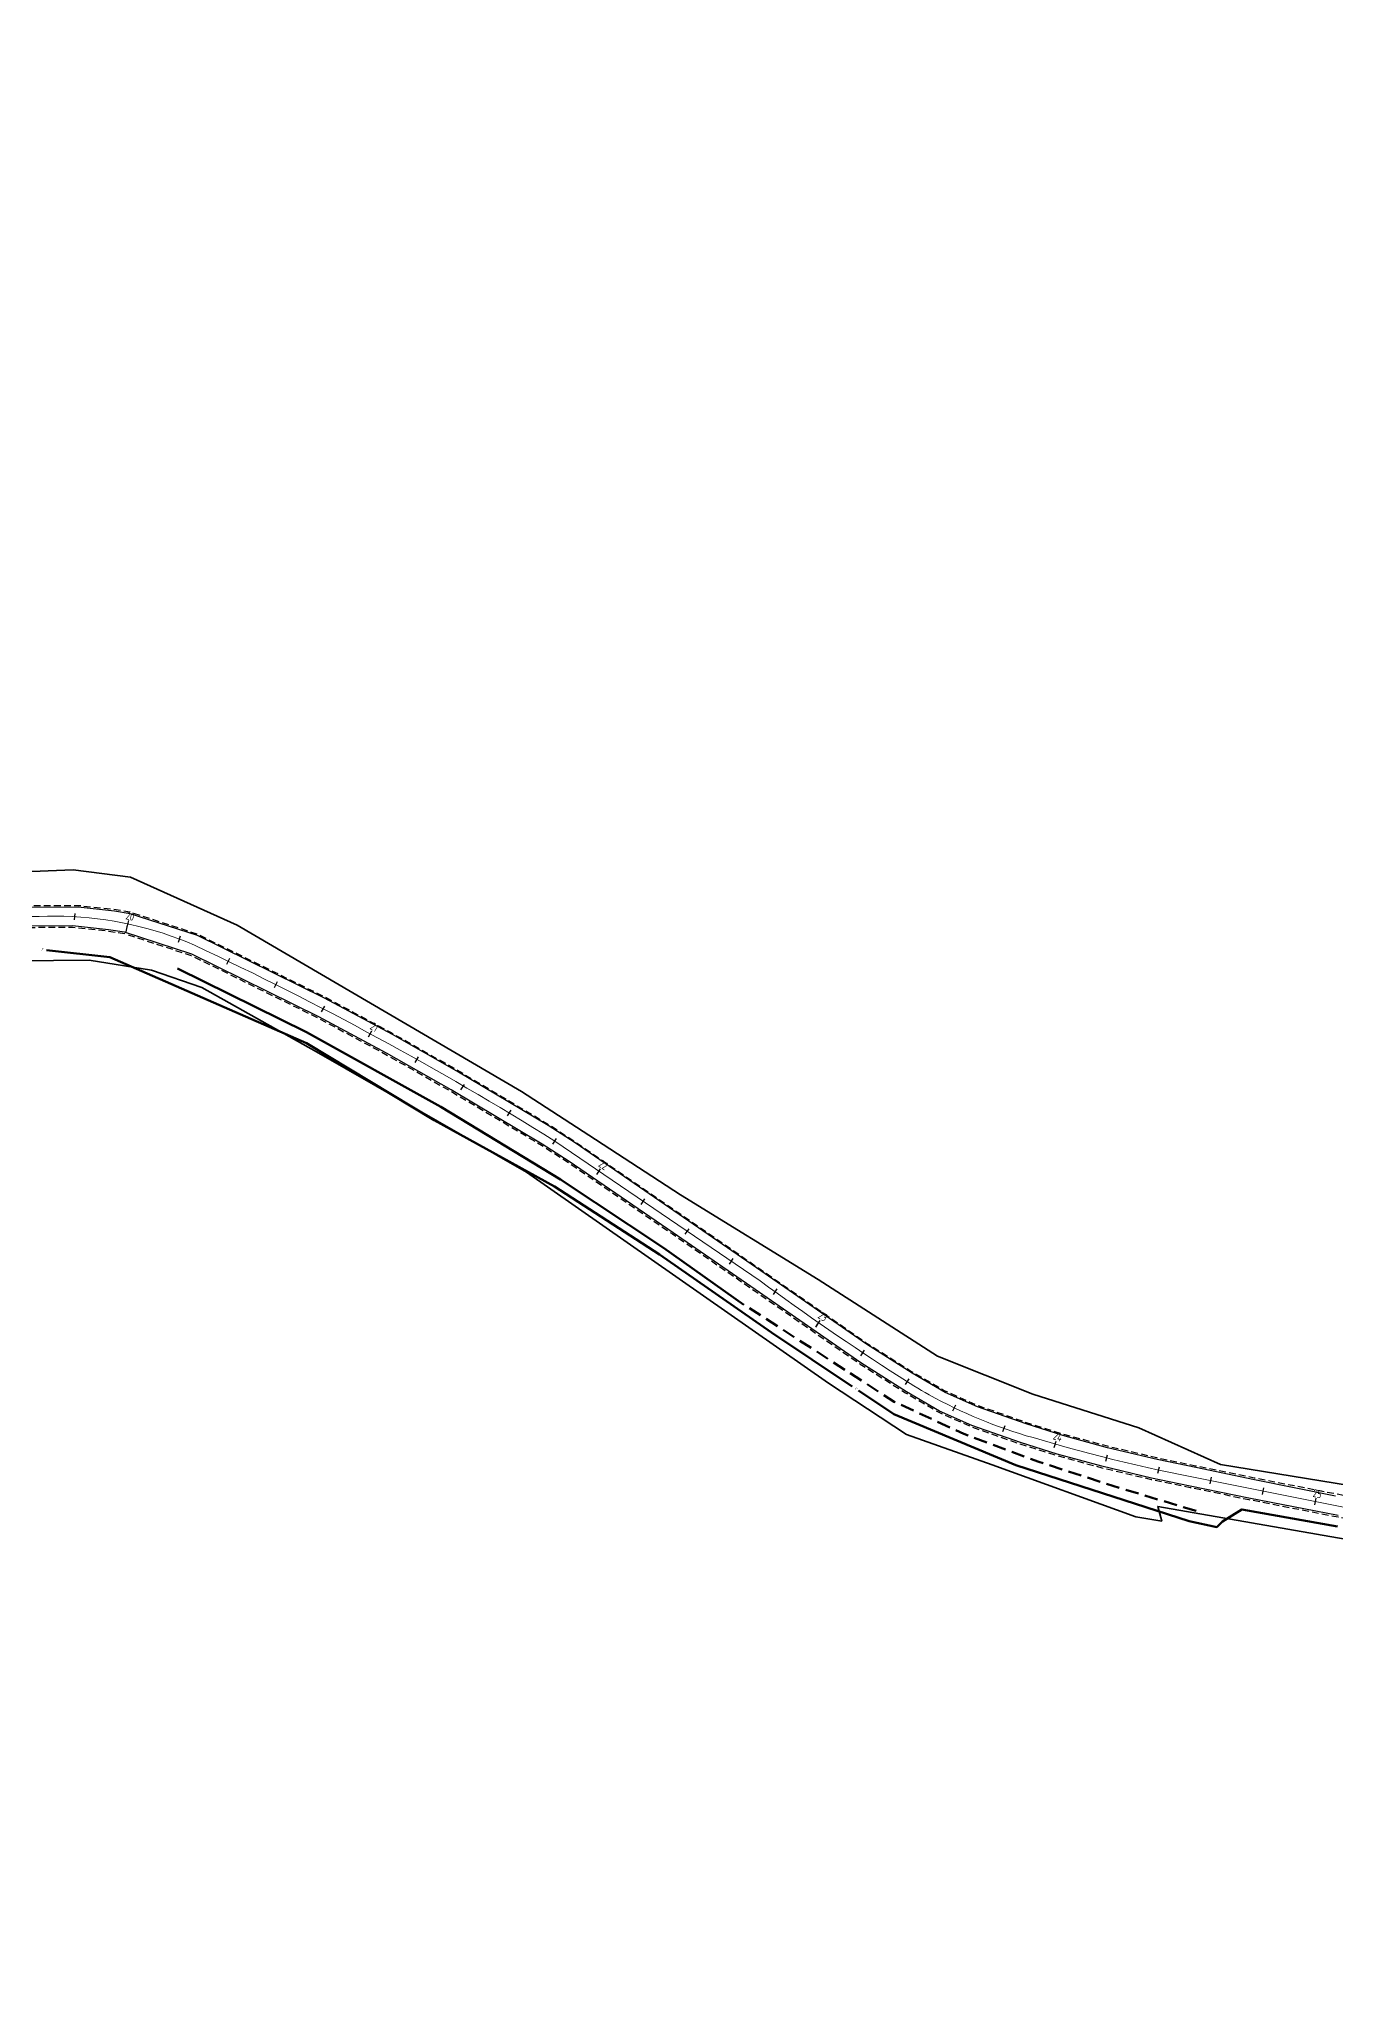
# Model space of a CAD drawing. Header units: metres. Extents: x 245702 to 2250761, y -1588929 to 6439132.
# Drawn here: x 2243680 to 2244166, y 539849 to 540584 of the extents above; entities that cross this region are included whole.
import ezdxf

# ---------------------------------------------------------------- set-up
doc = ezdxf.new("R2010")
doc.units = ezdxf.units.M
doc.linetypes.add('DASHED2', pattern=[0.375, 0.25, -0.125])
doc.linetypes.add('HIDDEN', pattern=[0.375, 0.25, -0.125])
doc.layers.add('10', color=1, linetype='Continuous', lineweight=35)
doc.layers.add('ОСЬ_ВЕРХ_ПОКРЫТИЯ_ПИКЕТЫ', color=1, linetype='Continuous')
doc.layers.add('разметка', color=7, linetype='Continuous')
doc.styles.get("Standard").update_dxf_attribs({"font": 'simplex.shx'})

msp = doc.modelspace()

# ---------------------------------------------------------------- linework, layer by layer
at = {"linetype": 'DASHED2', "ltscale": 10, "flags": 128}
for points in [[(2242858.33, 540573.46), (2242868.31, 540564.38), (2242909.34, 540519.68), (2242945.85, 540479.14), (2242983.79, 540440.49), (2243023.54, 540403.18), (2243061.66, 540368.43), (2243101.1, 540336.35), (2243119.79, 540322.7), (2243142.45, 540307.83), (2243181.16, 540284.35), (2243194.81, 540277.77), (2243210.91, 540270.49), (2243215.62, 540268.44), (2243237.31, 540260.44), (2243254.69, 540257.02), (2243267.85, 540255.3), (2243289.91, 540254.18), (2243318.68, 540253.38), (2243338.83, 540253.12), (2243396.01, 540254.26), (2243449.47, 540255.57), (2243500.38, 540256.67), (2243552.71, 540257.59), (2243605.18, 540258.66), (2243656.16, 540258.97), (2243694.26, 540259.23), (2243707.8, 540257.75), (2243713.75, 540256.79), (2243738.81, 540248.58), (2243786.41, 540225.12), (2243811.69, 540211.51), (2243835.85, 540197.82), (2243870.02, 540177.49), (2243880.1, 540170.98), (2243919.05, 540144.22), (2243949.72, 540123.01), (2243989.41, 540095.44), (2244006.39, 540084.67), (2244018.87, 540077.39), (2244031.04, 540071.95), (2244049.21, 540065.57), (2244063.09, 540061.18), (2244079.91, 540056.61), (2244098.37, 540052.24), (2244113.01, 540049.21), (2244134.98, 540044.7), (2244168.41, 540038.15), (2244362.38, 539999.08), (2244417.2, 539988.4), (2244467.44, 539978.72), (2244522.24, 539967.58), (2244579.07, 539956.07), (2244623, 539947.17), (2244675.97, 539936.41), (2244732.63, 539924.71), (2244779.93, 539914.72), (2244811.35, 539907.79), (2244822.71, 539904.95), (2244829.67, 539902.35), (2244841.31, 539897.74), (2244856.62, 539889.39), (2244863.51, 539884.49), (2244879.53, 539871.28), (2244894.45, 539858.53)], [(2242856.3, 540565.31), (2242866.28, 540556.23), (2242907.3, 540511.53), (2242943.82, 540470.99), (2242981.75, 540432.34), (2243021.5, 540395.03), (2243059.62, 540360.28), (2243099.07, 540328.2), (2243117.76, 540314.55), (2243140.42, 540299.68), (2243179.12, 540276.2), (2243192.77, 540269.62), (2243208.88, 540262.34), (2243213.58, 540260.3), (2243235.27, 540252.29), (2243252.66, 540248.87), (2243265.81, 540247.15), (2243287.88, 540246.03), (2243316.65, 540245.23), (2243336.8, 540244.97), (2243393.98, 540246.11), (2243447.44, 540247.42), (2243498.35, 540248.52), (2243550.68, 540249.44), (2243603.15, 540250.51), (2243654.12, 540250.82), (2243692.23, 540251.08), (2243705.76, 540249.6), (2243711.71, 540248.65), (2243736.77, 540240.43), (2243784.37, 540216.98), (2243809.65, 540203.36), (2243833.82, 540189.67), (2243867.98, 540169.35), (2243878.07, 540162.83), (2243917.02, 540136.07), (2243947.68, 540114.86), (2243987.37, 540087.29), (2244004.36, 540076.52), (2244016.84, 540069.24), (2244029.01, 540063.8), (2244047.17, 540057.42), (2244061.06, 540053.03), (2244077.88, 540048.46), (2244096.34, 540044.09), (2244110.97, 540041.06), (2244132.95, 540036.55), (2244166.37, 540030), (2244360.34, 539990.94), (2244415.17, 539980.25), (2244465.4, 539970.57), (2244520.21, 539959.43), (2244577.04, 539947.92), (2244620.96, 539939.02), (2244673.93, 539928.26), (2244730.59, 539916.56), (2244777.9, 539906.57), (2244809.45, 539899.86), (2244820.78, 539896.55), (2244827.64, 539894.2), (2244838.4, 539890.01), (2244850.01, 539883.25), (2244860.81, 539875.73), (2244877.23, 539862.57), (2244892.79, 539848.67)]]:
    msp.add_lwpolyline(points, dxfattribs=at)
at = {"elevation": 213.75, "flags": 128}
for points in [[(2244165.47, 540037.81), (2244135.09, 540043.88), (2244113.16, 540048.53), (2244098.64, 540051.54), (2244079.98, 540055.95), (2244063.33, 540060.49), (2244049.54, 540064.86), (2244031.33, 540071.25), (2244019.23, 540076.66), (2244006.82, 540083.9), (2243989.78, 540094.77), (2243950.17, 540122.22), (2243919.52, 540143.41), (2243880.54, 540170.2), (2243870.42, 540176.74), (2243836.25, 540197.07), (2243812.1, 540210.77), (2243786.73, 540224.4), (2243739.13, 540247.88), (2243713.93, 540256.1), (2243707.96, 540257.06), (2243694.38, 540258.55), (2243656.24, 540258.27)], [(2244166.41, 540030.54), (2244132.96, 540037.09), (2244111, 540041.57), (2244096.48, 540044.58), (2244077.83, 540048.99), (2244061.17, 540053.53), (2244047.38, 540057.9), (2244029.17, 540064.29), (2244017.07, 540069.7), (2244004.67, 540076.94), (2243987.62, 540087.81), (2243948.02, 540115.27), (2243917.36, 540136.45), (2243878.38, 540163.24), (2243868.26, 540169.78), (2243834.09, 540190.11), (2243809.94, 540203.81), (2243784.58, 540217.44), (2243736.97, 540240.92), (2243711.77, 540249.15), (2243705.8, 540250.1), (2243692.22, 540251.59), (2243654.08, 540251.31)]]:
    msp.add_lwpolyline(points, dxfattribs=at)
at = {"color": 5, "lineweight": 50, "flags": 128}
msp.add_lwpolyline([(2243682.55, 540242.39), (2243706.27, 540239.77), (2243706.27, 540239.77), (2243779.94, 540207.55), (2243827.78, 540178.68), (2243872.85, 540153.82), (2243912.21, 540128.36), (2243912.21, 540128.36)], dxfattribs=at)
at = {"color": 6, "lineweight": 50, "flags": 128}
msp.add_lwpolyline([(2243943.8, 540109.45), (2243913.69, 540130.83), (2243875.11, 540156.45), (2243830.25, 540183.69), (2243779.97, 540211.7), (2243731.56, 540235.5)], dxfattribs=at)
at = {"color": 5, "lineweight": 50, "elevation": 212.58, "flags": 128}
for points in [[(2243984.4, 540078.93), (2243954.14, 540099.08), (2243912.21, 540128.36)], [(2244166.21, 540026.44), (2244130.38, 540032.82), (2244123.1, 540028.32), (2244120.92, 540026.22), (2244110.55, 540028.46), (2244045.69, 540049.38), (2243999.92, 540068.58), (2243986.74, 540077.36)]]:
    msp.add_lwpolyline(points, dxfattribs=at)
at = {"color": 6, "linetype": 'HIDDEN', "lineweight": 50, "ltscale": 20, "flags": 128}
msp.add_lwpolyline([(2244113.17, 540032.29), (2244084.5, 540040.88), (2244054.23, 540050.69), (2244026.22, 540061.13), (2244000.14, 540073.18), (2243944.15, 540109.4)], dxfattribs=at)
at = {"layer": '10'}
for points in [[(2242860.82, 540583.84), (2242982.04, 540455.31), (2243117, 540333.16), (2243188.13, 540289.43), (2243245.01, 540265.5), (2243540.33, 540266.47), (2243692.51, 540272.5), (2243713.98, 540269.83), (2243753.92, 540251.76), (2243860.45, 540189.5), (2243885.68, 540173.1), (2243920, 540150.79), (2243971.61, 540119.03), (2244016.28, 540090.24), (2244052.1, 540076.05), (2244091.7, 540063.44), (2244122.37, 540049.64), (2244192.2, 540038.24)], [(2244242.13, 540008.93), (2244098.82, 540033.97), (2244100.35, 540028.48), (2244090.68, 540030.1), (2244036.83, 540049.54), (2244004.65, 540060.88), (2243975.51, 540080.18), (2243862.32, 540159.23), (2243783.68, 540204.3), (2243740.67, 540228.42), (2243721.82, 540234.98), (2243698.46, 540238.7), (2243337.71, 540235.36)]]:
    msp.add_lwpolyline(points, dxfattribs=at)
at = {"layer": 'ОСЬ_ВЕРХ_ПОКРЫТИЯ_ПИКЕТЫ'}
for p, q in [((2243693.06, 540253.75), (2243693.23, 540256.22)), ((2243712.76, 540251.07), (2243713.32, 540253.51)), ((2243712.35, 540249.36), (2243712.92, 540251.79)), ((2243731.95, 540245.4), (2243732.67, 540247.8)), ((2243750.08, 540237.17), (2243751.17, 540239.39)), ((2243767.99, 540228.39), (2243769.03, 540230.66)), ((2243785.61, 540219.28), (2243786.79, 540221.49)), ((2243803.11, 540209.99), (2243804.39, 540212.14)), ((2243820.59, 540200.36), (2243821.94, 540202.47)), ((2243837.69, 540190.03), (2243839.08, 540192.11)), ((2243855.24, 540180.33), (2243856.63, 540182.4)), ((2243872.25, 540169.76), (2243873.64, 540171.84)), ((2243888.73, 540158.41), (2243890.12, 540160.49)), ((2243905.25, 540147.11), (2243906.64, 540149.19)), ((2243921.85, 540135.93), (2243923.24, 540138)), ((2243938.44, 540124.78), (2243939.83, 540126.85)), ((2243954.87, 540113.37), (2243956.26, 540115.45)), ((2243970.72, 540101.13), (2243972.08, 540103.22)), ((2243971.01, 540101.59), (2243972.37, 540103.69)), ((2243987.65, 540090.42), (2243988.95, 540092.56)), ((2244004.29, 540079.61), (2244005.7, 540081.72)), ((2244022.12, 540069.78), (2244023.21, 540072.03)), ((2244040.78, 540062), (2244041.71, 540064.32)), ((2244060, 540056.07), (2244060.78, 540058.45)), ((2244060, 540056.07), (2244060.78, 540058.45)), ((2244079.39, 540050.93), (2244080.04, 540053.34)), ((2244098.88, 540046.38), (2244099.44, 540048.82)), ((2244118.48, 540042.42), (2244118.99, 540044.87)), ((2244138.1, 540038.47), (2244138.59, 540040.92)), ((2244157.71, 540034.56), (2244158.2, 540037.01))]:
    msp.add_line(p, q, dxfattribs=at)
at = {"layer": 'разметка', "lineweight": 18, "ltscale": 7}
msp.add_lwpolyline([(2243264, 540251.25, 0.018255), (2243360.01, 540249.41), (2243590.77, 540254.07, -0.002543), (2243689.05, 540255.16, -0.09622), (2243738, 540244.27, -0.029905), (2243872.95, 540170.88), (2243949.84, 540118.5, 0.015142), (2244001.97, 540082.61, 0.016235), (2244013.18, 540075.81, 0.058011), (2244052.11, 540059.72, 0.027134), (2244120.94, 540043.21), (2244550.16, 539957.35), (2244550.16, 539957.35)], format="xyb", dxfattribs=at)

# ---------------------------------------------------------------- texts
at = {"color": 5, "lineweight": 50, "char_height": 1, "attachment_point": 1}
for insert, rotation in [((2243680.77, 540243.16), 350.80269), ((2243985.85, 540078.6), 324.78066)]:
    msp.add_mtext_dynamic_manual_height_columns('Г', width=0.2021, gutter_width=1, heights=[0], dxfattribs=dict(at, insert=insert, rotation=rotation))
at = {"layer": 'ОСЬ_ВЕРХ_ПОКРЫТИЯ_ПИКЕТЫ', "width": 0.6}
for s, rotation, p in [('20', 346.9197, (2243712.04, 540254.06)), ('21', 329.23322, (2243803.44, 540212.99)), ('22', 326.19416, (2243889.02, 540161.53)), ('23', 326.98086, (2243971.25, 540104.71)), ('24', 341.80708, (2244059.43, 540059.15)), ('25', 348.7171, (2244156.78, 540037.55))]:
    msp.add_text(s, height=3, rotation=rotation, dxfattribs=at).set_placement(p)

doc.saveas('drawing.dxf')
